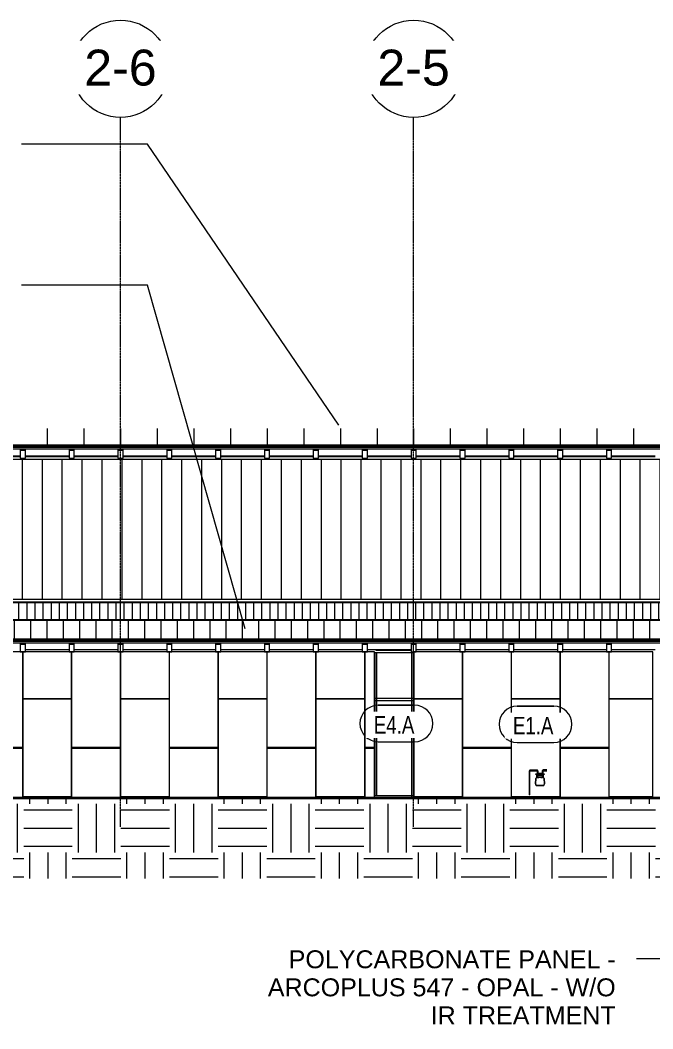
# Model space of a CAD drawing. Header units: inches. Extents: x 20207 to 40520, y -355 to 835.
# Drawn here: x 27786 to 28411, y -228 to 768 of the extents above; entities that cross this region are included whole.
import ezdxf

# ---------------------------------------------------------------- set-up
doc = ezdxf.new("R2010")
doc.units = ezdxf.units.IN
doc.header["$MEASUREMENT"] = 0
doc.linetypes.add('Grid Line 1_2_', pattern=[0.875, 0.5, -0.125, 0.125, -0.125])
for name, color, linetype, lineweight in [('A-ANNO-KEYN', 231, 'Continuous', 9), ('A-FLOR-LEVL', 51, 'Continuous', 9), ('A-GLAZ-CWMG', 51, 'Continuous', 13), ('A-ROOF', 132, 'Continuous', 13), ('A-ROOF-PATT', 132, 'Continuous', 13), ('A-WALL', 113, 'Continuous', 13), ('A-WALL-IDEN', 211, 'Continuous', 9), ('A-WALL-PATT', 111, 'Continuous', 13), ('C-TOPO', 7, 'Continuous', 13), ('I-WALL', 2, 'Continuous', 13), ('P-SANR-FIXT', 6, 'Continuous', 13), ('S-BEAM', 12, 'Continuous', 13), ('S-GRID', 1, 'Continuous', 9), ('S-GRID-IDEN', 1, 'Continuous', 9)]:
    doc.layers.add(name, color=color, linetype=linetype, lineweight=lineweight)
doc.styles.add('Arial_1', font='arial.ttf', dxfattribs={"height": 35.407186})
doc.styles.add('Arial_2', font='arial.ttf', dxfattribs={"height": 17.703593})
doc.styles.add('Century Gothic', font='GOTHIC.TTF', dxfattribs={"width": 0.8, "height": 17.245342})

# ---------------------------------------------------------------- blocks, each defined once
blk = doc.blocks.new('Rectangular Mullion - Profile_Polycarbonate_Upper and left-1767982-Elevation - South')
at = {"layer": 'A-GLAZ-CWMG'}
for p, q in [((26278.39, 334.09), (22784.14, 334.09)), ((24723.83, 336.84), (24680.7, 336.84)), ((24772.08, 336.84), (24728.95, 336.84)), ((24820.33, 336.84), (24777.2, 336.84)), ((24868.58, 336.84), (24825.45, 336.84)), ((24916.83, 336.84), (24873.7, 336.84)), ((24965.08, 336.84), (24921.95, 336.84)), ((25013.33, 336.84), (24970.2, 336.84)), ((25061.58, 336.84), (25018.45, 336.84)), ((25109.83, 336.84), (25066.7, 336.84)), ((25158.08, 336.84), (25114.95, 336.84)), ((25206.33, 336.84), (25163.2, 336.84)), ((25254.58, 336.84), (25211.45, 336.84)), ((25302.83, 336.84), (25259.7, 336.84)), ((25351.08, 336.84), (25307.95, 336.84))]:
    blk.add_line(p, q, dxfattribs=at)
blk = doc.blocks.new('Rectangular Mullion - Profile_Polycarbonate_Lower-1767983-Elevation - South')
at = {"layer": 'A-GLAZ-CWMG'}
for p, q in [((22810.7, 196.09), (25684.08, 196.09)), ((22810.7, 193.34), (25684.08, 193.34))]:
    blk.add_line(p, q, dxfattribs=at)
blk = doc.blocks.new('Rectangular Mullion - Exterior 2_ x 4_5_-1142359-Elevation - South')
at = {"layer": 'A-GLAZ-CWMG'}
for p, q in [((25110.27, 97), (25110.27, 0)), ((25112.27, 0), (25112.27, 97))]:
    blk.add_line(p, q, dxfattribs=at)
blk = doc.blocks.new('Rectangular Mullion - Exterior 2_ x 4_5_-1142360-Elevation - South')
at = {"layer": 'A-GLAZ-CWMG'}
for p, q in [((25110.27, 144.01), (25110.27, 97)), ((25112.27, 97), (25112.27, 144.01))]:
    blk.add_line(p, q, dxfattribs=at)
blk = doc.blocks.new('Rectangular Mullion - Exterior 2_ x 4_5_-V18-Elevation - South')
at = {"layer": 'A-GLAZ-CWMG'}
for p, q in [((25074.08, 143.5), (25076.08, 143.5)), ((25074.08, 143.5), (25074.08, 97)), ((25076.08, 97), (25076.08, 143.5))]:
    blk.add_line(p, q, dxfattribs=at)
blk = doc.blocks.new('Rectangular Mullion - Exterior 2_ x 4_5_-1142353-Elevation - South')
at = {"layer": 'A-GLAZ-CWMG'}
for p, q in [((25981.02, 97), (25981.02, 2)), ((25983.02, 2), (25983.02, 97)), ((25983.02, 2), (25981.02, 2))]:
    blk.add_line(p, q, dxfattribs=at)
blk = doc.blocks.new('columns and girder2 - one-V25-Elevation - South')
at = {"layer": 'S-BEAM'}
for p, q in [((25395.89, 336.84), (25395.89, 337.62)), ((25396.89, 336.84), (25396.89, 337.62)), ((25406.89, 337.62), (25406.89, 336.84)), ((25407.89, 337.62), (25407.89, 336.84)), ((25396.89, 192.49), (25396.89, 193.34)), ((25406.89, 192.49), (25406.89, 193.34)), ((25396.89, 175.22), (25396.89, 176)), ((25406.89, 175.22), (25406.89, 176))]:
    blk.add_line(p, q, dxfattribs=at)
blk = doc.blocks.new('Rectangular Mullion - Exterior 2_ x 4_5_-1060761-Elevation - South')
at = {"layer": 'A-GLAZ-CWMG'}
for p, q in [((25833.58, 145.5), (25798.83, 145.5)), ((25798.83, 143.5), (25836.02, 143.5)), ((25836.02, 144.01), (25836.02, 143.5))]:
    blk.add_line(p, q, dxfattribs=at)
blk = doc.blocks.new('Rectangular Mullion - Exterior 2_ x 4_5_-1060760-Elevation - South')
at = {"layer": 'A-GLAZ-CWMG'}
for q in [(25798.83, 2), (25836.02, 0)]:
    blk.add_line((25836.02, 2), q, dxfattribs=at)
blk = doc.blocks.new('Rectangular Mullion - Exterior 2_ x 4_5_-1140453-Elevation - South')
at = {"layer": 'A-GLAZ-CWMG'}
for p, q in [((25836.02, 98), (25798.83, 98)), ((25798.83, 96), (25836.02, 96)), ((25836.02, 98), (25836.02, 96))]:
    blk.add_line(p, q, dxfattribs=at)
blk = doc.blocks.new('Dimension Lumber - 5_5 x 7_5 Glulam-1730132-Elevation - South')
at = {"layer": 'S-BEAM'}
for p, q in [((22842.08, 152.74), (22842.08, 151.51)), ((22842.08, 151.51), (22842.08, 144.01)), ((22847.2, 151.51), (22842.08, 151.51)), ((22847.2, 151.51), (22847.2, 152.74)), ((22847.2, 144.01), (22847.2, 151.51)), ((22842.08, 144.01), (22847.2, 144.01))]:
    blk.add_line(p, q, dxfattribs=at)
blk = doc.blocks.new('Dimension Lumber - 5_5 x 7_5 Glulam-1730092-Elevation - South')
at = {"layer": 'S-BEAM'}
for p, q in [((26267.83, 344.34), (26267.83, 342.98)), ((26272.95, 342.98), (26267.83, 342.98)), ((26267.83, 342.98), (26267.83, 335.49)), ((26272.95, 342.98), (26272.95, 344.34)), ((26272.95, 335.49), (26272.95, 342.98)), ((26267.83, 335.49), (26272.95, 335.49))]:
    blk.add_line(p, q, dxfattribs=at)
blk = doc.blocks.new('Girt_C - 8_D-1732029-Elevation - South')
at = {"layer": 'S-BEAM'}
for p, q in [((24728.95, 146.42), (24772.08, 146.42)), ((24772.08, 145.94), (24728.95, 145.94)), ((24777.2, 146.42), (24820.33, 146.42)), ((24820.33, 145.94), (24777.2, 145.94)), ((24825.45, 146.42), (24868.58, 146.42)), ((24868.58, 145.94), (24825.45, 145.94)), ((24873.7, 146.42), (24916.83, 146.42)), ((24916.83, 145.94), (24873.7, 145.94)), ((24921.95, 146.42), (24965.08, 146.42)), ((24965.08, 145.94), (24921.95, 145.94)), ((24970.2, 146.42), (25013.33, 146.42)), ((25013.33, 145.94), (24970.2, 145.94)), ((25018.45, 146.42), (25061.58, 146.42)), ((25061.58, 145.94), (25018.45, 145.94)), ((25066.7, 146.42), (25109.83, 146.42)), ((25109.83, 145.94), (25066.7, 145.94)), ((25073.83, 142.44), (25074.08, 142.44)), ((25112.27, 142.44), (25112.52, 142.44)), ((25114.95, 146.42), (25158.08, 146.42)), ((25158.08, 145.94), (25114.95, 145.94)), ((25163.2, 146.42), (25206.33, 146.42)), ((25206.33, 145.94), (25163.2, 145.94)), ((25211.45, 146.42), (25254.58, 146.42)), ((25254.58, 145.94), (25211.45, 145.94)), ((25259.7, 146.42), (25302.83, 146.42)), ((25302.83, 145.94), (25259.7, 145.94)), ((25307.95, 146.42), (25351.08, 146.42)), ((25351.08, 145.94), (25307.95, 145.94)), ((25348.52, 142.44), (25348.77, 142.44))]:
    blk.add_line(p, q, dxfattribs=at)
blk = doc.blocks.new('gas_meter-250_cfh_2214 - gas_meter-250_cfh_2214-V32-Elevation - South')
at = {"layer": 'P-SANR-FIXT'}
for p, q in [((25226.53, 25.86), (25226.53, 2.86)), ((25227.28, 2.86), (25227.28, 25.86)), ((25234.15, 27.23), (25227.9, 27.23)), ((25227.9, 26.48), (25234.15, 26.48)), ((25233.18, 23.6), (25233.18, 23.18)), ((25233.25, 23.18), (25233.18, 23.18)), ((25233.18, 23.18), (25235.18, 23.18)), ((25233.34, 23), (25233.59, 23)), ((25235.18, 23), (25233.34, 23)), ((25233.64, 23), (25233.64, 19.63)), ((25233.64, 23), (25235.17, 23)), ((25234.42, 20.97), (25234.42, 21.72)), ((25234.53, 26.11), (25234.53, 23.86)), ((25235.28, 23.86), (25234.53, 23.86)), ((25234.53, 23.86), (25234.54, 23.86)), ((25234.65, 21.72), (25234.65, 20.97)), ((25235.17, 22.47), (25239.17, 22.47)), ((25239.17, 22.24), (25235.17, 22.24)), ((25235.17, 20.45), (25239.17, 20.45)), ((25239.17, 20.22), (25235.17, 20.22)), ((25239.18, 23.83), (25235.18, 23.83)), ((25235.18, 23.18), (25239.18, 23.18)), ((25239.18, 23), (25235.18, 23)), ((25235.27, 23.86), (25235.28, 23.86)), ((25235.28, 23.86), (25235.28, 26.11)), ((25239.18, 23.18), (25241.18, 23.18)), ((25241.03, 23), (25239.18, 23)), ((25239.2, 23), (25240.64, 23)), ((25239.4, 26.25), (25239.4, 23.86)), ((25240.4, 23.86), (25239.4, 23.86)), ((25239.69, 20.97), (25239.69, 21.72)), ((25239.92, 21.72), (25239.92, 20.97)), ((25240.4, 23.86), (25240.4, 26.25)), ((25240.64, 19.61), (25240.64, 23)), ((25243.29, 27.5), (25240.65, 27.5)), ((25240.65, 26.5), (25243.29, 26.5)), ((25240.65, 23), (25241.03, 23)), ((25241.18, 23.18), (25241.12, 23.18)), ((25241.18, 23.18), (25241.18, 23.6)), ((25232.74, 13.6), (25233.08, 18.94)), ((25233.08, 18.94), (25232.74, 13.6)), ((25233.08, 18.94), (25232.74, 13.6)), ((25233.64, 12.3), (25233.64, 12)), ((25234.47, 12), (25233.64, 12)), ((25240.2, 19.88), (25234.08, 19.88)), ((25236.09, 19.88), (25234.08, 19.88)), ((25234.24, 12), (25240.04, 12)), ((25234.24, 12), (25236.09, 12)), ((25234.47, 19.88), (25236.09, 19.88)), ((25236.09, 12), (25234.47, 12)), ((25238.19, 12), (25236.09, 12)), ((25240.2, 19.88), (25238.19, 19.88)), ((25238.19, 19.88), (25239.81, 19.88)), ((25238.19, 12), (25240.04, 12)), ((25239.81, 12), (25238.19, 12)), ((25240.64, 12), (25239.81, 12)), ((25240.64, 12), (25240.64, 12.3)), ((25241.2, 18.94), (25241.54, 13.6)), ((25241.54, 13.6), (25241.2, 18.94)), ((25241.54, 13.6), (25241.2, 18.94)), ((25227.28, 2.86), (25226.53, 2.86))]:
    blk.add_line(p, q, dxfattribs=at)
at = {"layer": 'P-SANR-FIXT', "flags": 128}
for points in [[(25227.9, 27.23), (25227.85, 27.23), (25227.79, 27.23), (25227.74, 27.22), (25227.69, 27.21), (25227.63, 27.2), (25227.58, 27.19), (25227.52, 27.18), (25227.47, 27.16), (25227.42, 27.14), (25227.37, 27.12), (25227.32, 27.1), (25227.27, 27.07), (25227.22, 27.05), (25227.17, 27.02), (25227.13, 26.99), (25227.08, 26.96), (25227.04, 26.92), (25227, 26.89), (25226.96, 26.85), (25226.92, 26.81), (25226.88, 26.77), (25226.84, 26.73), (25226.81, 26.69), (25226.78, 26.64), (25226.75, 26.6), (25226.72, 26.55), (25226.69, 26.5), (25226.67, 26.45), (25226.64, 26.4), (25226.62, 26.35), (25226.6, 26.3), (25226.59, 26.25), (25226.57, 26.2), (25226.56, 26.14), (25226.55, 26.09), (25226.54, 26.03), (25226.53, 25.98), (25226.53, 25.93), (25226.53, 25.87), (25226.53, 25.86)], [(25227.28, 25.86), (25227.28, 25.88), (25227.28, 25.91), (25227.28, 25.93), (25227.29, 25.95), (25227.29, 25.98), (25227.3, 26), (25227.3, 26.03), (25227.31, 26.05), (25227.32, 26.08), (25227.33, 26.1), (25227.34, 26.12), (25227.35, 26.14), (25227.36, 26.17), (25227.37, 26.19), (25227.39, 26.21), (25227.4, 26.23), (25227.42, 26.25), (25227.43, 26.27), (25227.45, 26.29), (25227.47, 26.3), (25227.49, 26.32), (25227.51, 26.34), (25227.53, 26.35), (25227.55, 26.37), (25227.57, 26.38), (25227.59, 26.39), (25227.61, 26.41), (25227.63, 26.42), (25227.65, 26.43), (25227.68, 26.44), (25227.7, 26.45), (25227.73, 26.45), (25227.75, 26.46), (25227.77, 26.47), (25227.8, 26.47), (25227.82, 26.47), (25227.85, 26.48), (25227.87, 26.48), (25227.9, 26.48), (25227.9, 26.48)], [(25233.18, 23.6), (25233.19, 23.61), (25233.19, 23.62), (25233.19, 23.63), (25233.19, 23.64), (25233.19, 23.64), (25233.19, 23.65), (25233.19, 23.66), (25233.2, 23.67), (25233.2, 23.68), (25233.2, 23.69), (25233.21, 23.7), (25233.21, 23.71), (25233.22, 23.71), (25233.22, 23.72), (25233.23, 23.73), (25233.23, 23.74), (25233.24, 23.74), (25233.24, 23.75), (25233.25, 23.76), (25233.26, 23.77), (25233.26, 23.77), (25233.27, 23.78), (25233.28, 23.78), (25233.28, 23.79), (25233.29, 23.79), (25233.3, 23.8), (25233.31, 23.8), (25233.32, 23.81), (25233.32, 23.81), (25233.33, 23.82), (25233.34, 23.82), (25233.35, 23.82), (25233.36, 23.82), (25233.37, 23.83), (25233.38, 23.83), (25233.39, 23.83), (25233.4, 23.83), (25233.41, 23.83), (25233.42, 23.83), (25233.42, 23.83)], [(25233.34, 23), (25233.34, 23), (25233.33, 23.01), (25233.32, 23.01), (25233.31, 23.02), (25233.3, 23.02), (25233.29, 23.02), (25233.28, 23.03), (25233.28, 23.04), (25233.27, 23.04), (25233.26, 23.05), (25233.25, 23.05), (25233.25, 23.06), (25233.24, 23.07), (25233.24, 23.08), (25233.23, 23.08), (25233.22, 23.09), (25233.22, 23.1), (25233.21, 23.11), (25233.21, 23.12), (25233.2, 23.12), (25233.2, 23.13), (25233.2, 23.14), (25233.19, 23.15), (25233.19, 23.16), (25233.19, 23.17), (25233.19, 23.18), (25233.18, 23.18)], [(25235.28, 26.11), (25235.28, 26.15), (25235.28, 26.2), (25235.27, 26.24), (25235.26, 26.28), (25235.26, 26.33), (25235.25, 26.37), (25235.24, 26.42), (25235.22, 26.46), (25235.21, 26.5), (25235.19, 26.54), (25235.17, 26.58), (25235.15, 26.62), (25235.13, 26.66), (25235.11, 26.7), (25235.08, 26.74), (25235.06, 26.78), (25235.03, 26.81), (25235, 26.85), (25234.97, 26.88), (25234.94, 26.91), (25234.91, 26.94), (25234.87, 26.97), (25234.84, 27), (25234.8, 27.03), (25234.76, 27.05), (25234.72, 27.08), (25234.68, 27.1), (25234.64, 27.12), (25234.6, 27.14), (25234.56, 27.15), (25234.52, 27.17), (25234.48, 27.18), (25234.43, 27.2), (25234.39, 27.21), (25234.35, 27.21), (25234.3, 27.22), (25234.26, 27.23), (25234.21, 27.23), (25234.17, 27.23), (25234.15, 27.23)], [(25234.15, 26.48), (25234.17, 26.48), (25234.18, 26.48), (25234.2, 26.48), (25234.21, 26.48), (25234.23, 26.47), (25234.24, 26.47), (25234.26, 26.47), (25234.27, 26.46), (25234.29, 26.46), (25234.3, 26.45), (25234.31, 26.44), (25234.33, 26.44), (25234.34, 26.43), (25234.35, 26.42), (25234.37, 26.41), (25234.38, 26.41), (25234.39, 26.4), (25234.4, 26.39), (25234.41, 26.38), (25234.42, 26.37), (25234.43, 26.36), (25234.44, 26.34), (25234.45, 26.33), (25234.46, 26.32), (25234.47, 26.31), (25234.48, 26.3), (25234.49, 26.28), (25234.49, 26.27), (25234.5, 26.26), (25234.5, 26.24), (25234.51, 26.23), (25234.51, 26.21), (25234.52, 26.2), (25234.52, 26.18), (25234.52, 26.17), (25234.53, 26.15), (25234.53, 26.14), (25234.53, 26.12), (25234.53, 26.11), (25234.53, 26.11)], [(25240.65, 27.5), (25240.6, 27.5), (25240.55, 27.5), (25240.5, 27.49), (25240.46, 27.48), (25240.41, 27.48), (25240.36, 27.46), (25240.31, 27.45), (25240.26, 27.44), (25240.21, 27.42), (25240.17, 27.4), (25240.12, 27.38), (25240.08, 27.36), (25240.03, 27.33), (25239.99, 27.31), (25239.95, 27.28), (25239.91, 27.25), (25239.87, 27.22), (25239.83, 27.19), (25239.79, 27.16), (25239.76, 27.12), (25239.72, 27.08), (25239.69, 27.05), (25239.66, 27.01), (25239.63, 26.97), (25239.6, 26.93), (25239.58, 26.88), (25239.55, 26.84), (25239.53, 26.79), (25239.51, 26.75), (25239.49, 26.7), (25239.47, 26.66), (25239.46, 26.61), (25239.44, 26.56), (25239.43, 26.51), (25239.42, 26.46), (25239.41, 26.41), (25239.41, 26.36), (25239.41, 26.31), (25239.4, 26.26), (25239.4, 26.25)], [(25240.4, 26.25), (25240.4, 26.26), (25240.41, 26.27), (25240.41, 26.28), (25240.41, 26.29), (25240.41, 26.3), (25240.41, 26.31), (25240.41, 26.32), (25240.42, 26.33), (25240.42, 26.34), (25240.42, 26.35), (25240.43, 26.36), (25240.43, 26.37), (25240.44, 26.37), (25240.44, 26.38), (25240.45, 26.39), (25240.45, 26.4), (25240.46, 26.41), (25240.47, 26.41), (25240.47, 26.42), (25240.48, 26.43), (25240.49, 26.44), (25240.49, 26.44), (25240.5, 26.45), (25240.51, 26.45), (25240.52, 26.46), (25240.53, 26.47), (25240.54, 26.47), (25240.55, 26.48), (25240.55, 26.48), (25240.56, 26.48), (25240.57, 26.49), (25240.58, 26.49), (25240.59, 26.49), (25240.6, 26.49), (25240.61, 26.5), (25240.62, 26.5), (25240.63, 26.5), (25240.64, 26.5), (25240.65, 26.5), (25240.65, 26.5)], [(25240.95, 23.83), (25240.96, 23.83), (25240.97, 23.83), (25240.98, 23.83), (25240.99, 23.83), (25241, 23.83), (25241.01, 23.82), (25241.02, 23.82), (25241.03, 23.82), (25241.03, 23.82), (25241.04, 23.81), (25241.05, 23.81), (25241.06, 23.81), (25241.07, 23.8), (25241.08, 23.8), (25241.08, 23.79), (25241.09, 23.79), (25241.1, 23.78), (25241.11, 23.77), (25241.11, 23.77), (25241.12, 23.76), (25241.13, 23.75), (25241.13, 23.75), (25241.14, 23.74), (25241.14, 23.73), (25241.15, 23.72), (25241.15, 23.72), (25241.16, 23.71), (25241.16, 23.7), (25241.17, 23.69), (25241.17, 23.68), (25241.17, 23.67), (25241.18, 23.67), (25241.18, 23.66), (25241.18, 23.65), (25241.18, 23.64), (25241.18, 23.63), (25241.18, 23.62), (25241.18, 23.61), (25241.18, 23.6), (25241.18, 23.6)], [(25241.18, 23.18), (25241.18, 23.17), (25241.18, 23.16), (25241.18, 23.15), (25241.17, 23.14), (25241.17, 23.13), (25241.17, 23.13), (25241.16, 23.12), (25241.16, 23.11), (25241.15, 23.1), (25241.15, 23.09), (25241.14, 23.08), (25241.14, 23.08), (25241.13, 23.07), (25241.12, 23.06), (25241.12, 23.06), (25241.11, 23.05), (25241.1, 23.04), (25241.09, 23.04), (25241.09, 23.03), (25241.08, 23.03), (25241.07, 23.02), (25241.06, 23.02), (25241.05, 23.01), (25241.04, 23.01), (25241.04, 23), (25241.03, 23), (25241.03, 23)], [(25243.9, 27.5), (25243.9, 27.5), (25243.9, 27.5), (25243.9, 27.5), (25243.9, 27.5), (25243.89, 27.5), (25243.89, 27.5), (25243.88, 27.5), (25243.87, 27.5), (25243.87, 27.5), (25243.86, 27.5), (25243.85, 27.5), (25243.84, 27.5), (25243.82, 27.5), (25243.81, 27.5), (25243.8, 27.5), (25243.78, 27.5), (25243.77, 27.5), (25243.75, 27.5), (25243.74, 27.5), (25243.72, 27.5), (25243.7, 27.5), (25243.68, 27.5), (25243.66, 27.5), (25243.64, 27.5), (25243.62, 27.5), (25243.6, 27.5), (25243.58, 27.5), (25243.56, 27.5), (25243.54, 27.5), (25243.51, 27.5), (25243.49, 27.5), (25243.47, 27.5), (25243.44, 27.5), (25243.42, 27.5), (25243.4, 27.5), (25243.37, 27.5), (25243.35, 27.5), (25243.32, 27.5), (25243.3, 27.5), (25243.29, 27.5)], [(25243.29, 26.5), (25243.32, 26.5), (25243.34, 26.5), (25243.37, 26.5), (25243.39, 26.5), (25243.41, 26.5), (25243.44, 26.5), (25243.46, 26.5), (25243.49, 26.5), (25243.51, 26.5), (25243.53, 26.5), (25243.55, 26.5), (25243.58, 26.5), (25243.6, 26.5), (25243.62, 26.5), (25243.64, 26.5), (25243.66, 26.5), (25243.68, 26.5), (25243.7, 26.5), (25243.71, 26.5), (25243.73, 26.5), (25243.75, 26.5), (25243.76, 26.5), (25243.78, 26.5), (25243.79, 26.5), (25243.81, 26.5), (25243.82, 26.5), (25243.83, 26.5), (25243.84, 26.5), (25243.85, 26.5), (25243.86, 26.5), (25243.87, 26.5), (25243.88, 26.5), (25243.89, 26.5), (25243.89, 26.5), (25243.9, 26.5), (25243.9, 26.5), (25243.9, 26.5), (25243.9, 26.5), (25243.9, 26.5)], [(25232.74, 13.6), (25232.74, 13.54), (25232.74, 13.48), (25232.74, 13.42), (25232.75, 13.36), (25232.75, 13.3), (25232.76, 13.24), (25232.77, 13.18), (25232.79, 13.12), (25232.8, 13.06), (25232.82, 13), (25232.84, 12.95), (25232.87, 12.89), (25232.89, 12.84), (25232.92, 12.79), (25232.95, 12.73), (25232.98, 12.68), (25233.01, 12.63), (25233.05, 12.58), (25233.09, 12.54), (25233.13, 12.49), (25233.17, 12.45), (25233.21, 12.41), (25233.26, 12.37), (25233.3, 12.33), (25233.35, 12.29), (25233.4, 12.26), (25233.45, 12.22), (25233.5, 12.19), (25233.55, 12.17), (25233.61, 12.14), (25233.66, 12.12), (25233.72, 12.09), (25233.77, 12.07), (25233.83, 12.06), (25233.89, 12.04), (25233.95, 12.03), (25234.01, 12.02), (25234.07, 12.01), (25234.13, 12), (25234.19, 12), (25234.24, 12)], [(25234.08, 19.88), (25234.04, 19.88), (25234, 19.88), (25233.96, 19.87), (25233.92, 19.87), (25233.88, 19.86), (25233.84, 19.85), (25233.8, 19.84), (25233.76, 19.83), (25233.73, 19.81), (25233.69, 19.8), (25233.65, 19.78), (25233.62, 19.77), (25233.58, 19.75), (25233.55, 19.73), (25233.51, 19.7), (25233.48, 19.68), (25233.45, 19.66), (25233.42, 19.63), (25233.39, 19.6), (25233.36, 19.58), (25233.33, 19.55), (25233.31, 19.52), (25233.28, 19.48), (25233.26, 19.45), (25233.24, 19.42), (25233.22, 19.38), (25233.2, 19.35), (25233.18, 19.31), (25233.16, 19.28), (25233.15, 19.24), (25233.13, 19.2), (25233.12, 19.17), (25233.11, 19.13), (25233.1, 19.09), (25233.09, 19.05), (25233.09, 19.01), (25233.08, 18.97), (25233.08, 18.94)], [(25240.04, 12), (25240.1, 12), (25240.16, 12), (25240.22, 12.01), (25240.28, 12.02), (25240.34, 12.03), (25240.4, 12.04), (25240.46, 12.06), (25240.51, 12.08), (25240.57, 12.1), (25240.63, 12.12), (25240.68, 12.14), (25240.73, 12.17), (25240.79, 12.2), (25240.84, 12.23), (25240.89, 12.26), (25240.94, 12.3), (25240.99, 12.33), (25241.03, 12.37), (25241.08, 12.41), (25241.12, 12.45), (25241.16, 12.5), (25241.2, 12.54), (25241.24, 12.59), (25241.27, 12.64), (25241.3, 12.69), (25241.34, 12.74), (25241.36, 12.79), (25241.39, 12.85), (25241.42, 12.9), (25241.44, 12.96), (25241.46, 13.01), (25241.48, 13.07), (25241.5, 13.13), (25241.51, 13.19), (25241.52, 13.25), (25241.53, 13.3), (25241.54, 13.36), (25241.54, 13.42), (25241.54, 13.48), (25241.54, 13.54), (25241.54, 13.6)], [(25241.2, 18.94), (25241.2, 18.98), (25241.19, 19.02), (25241.18, 19.06), (25241.18, 19.1), (25241.17, 19.14), (25241.16, 19.18), (25241.14, 19.22), (25241.13, 19.25), (25241.11, 19.29), (25241.1, 19.33), (25241.08, 19.36), (25241.06, 19.4), (25241.04, 19.43), (25241.01, 19.46), (25240.99, 19.49), (25240.96, 19.53), (25240.94, 19.56), (25240.91, 19.58), (25240.88, 19.61), (25240.85, 19.64), (25240.82, 19.66), (25240.79, 19.69), (25240.76, 19.71), (25240.72, 19.73), (25240.69, 19.75), (25240.65, 19.77), (25240.62, 19.79), (25240.58, 19.8), (25240.54, 19.82), (25240.5, 19.83), (25240.47, 19.84), (25240.43, 19.85), (25240.39, 19.86), (25240.35, 19.87), (25240.31, 19.87), (25240.27, 19.88), (25240.23, 19.88), (25240.2, 19.88)]]:
    blk.add_lwpolyline(points, dxfattribs=at)
at = {"layer": 'P-SANR-FIXT'}
for centre, radius, start, end in [((25234.15, 26.11), 0.75, 75.11912, 90), ((25235.17, 21.72), 0.75, 90, 180), ((25235.17, 20.97), 0.75, 180, 270), ((25235.17, 21.72), 0.52, 90, 180), ((25235.17, 20.97), 0.52, 180, 270), ((25234.15, 26.11), 0.75, 0, 14.88088), ((25239.17, 21.72), 0.75, 0, 90), ((25239.17, 21.72), 0.52, 0, 90), ((25239.17, 20.97), 0.52, 270, 360), ((25239.17, 20.97), 0.75, 270, 360), ((25240.65, 26.25), 0.75, 165.79429, 180), ((25234.24, 13.5), 1.5, 176.36864, 243.24818), ((25234.24, 13.5), 1.5, 176.36864, 270), ((25234.08, 18.88), 1, 90, 176.36864), ((25234.08, 18.88), 1, 118.78955, 176.36864), ((25240.04, 13.5), 1.5, 270, 3.63136), ((25240.2, 18.88), 1, 3.63136, 90), ((25240.2, 18.88), 1, 3.63136, 61.21045), ((25240.04, 13.5), 1.5, 296.75182, 308.6759), ((25240.04, 13.5), 1.5, 310.12773, 3.63136)]:
    blk.add_arc(centre, radius, start, end, dxfattribs=at)
for points in [[(25236.09, 19.88), (25236.03, 19.88), (25235.96, 19.88), (25235.9, 19.88)], [(25235.93, 12), (25235.98, 12), (25236.04, 12), (25236.09, 12)], [(25238.38, 19.88), (25238.32, 19.88), (25238.26, 19.88), (25238.19, 19.88)], [(25238.19, 12), (25238.24, 12), (25238.3, 12), (25238.35, 12)]]:
    blk.add_open_spline(points, degree=3, dxfattribs=at)
blk = doc.blocks.new('Roofs 3 - Roofs 1-1983438-Elevation - South')
at = {"layer": 'A-ROOF'}
for p, q in [((24268.14, 157.08), (25956.64, 157.08)), ((25956.64, 156.37), (24268.14, 156.37)), ((25956.64, 155.66), (24268.14, 155.66))]:
    blk.add_line(p, q, dxfattribs=at)
blk = doc.blocks.new('Roofs 7 - Roofs 1-1987978-Elevation - South')
at = {"layer": 'A-ROOF'}
for p, q in [((22778.14, 348.67), (26284.7, 348.67)), ((26284.7, 347.96), (22778.14, 347.96)), ((26284.7, 347.26), (22778.14, 347.26))]:
    blk.add_line(p, q, dxfattribs=at)
blk = doc.blocks.new('Grid - Grid Head - Circle-14747-Elevation - South')
at = {"layer": 'S-GRID-IDEN'}
blk.add_circle((23085.89, 719.89), 48, dxfattribs=at)
blk = doc.blocks.new('Wall Tag - 1_4_-1369832-Elevation - South')
at = {"layer": 'A-WALL-IDEN', "color": 153}
for p, q in [((24643.13, 90.59), (24679.13, 90.59)), ((24679.13, 90.59), (24643.13, 90.59)), ((24643.13, 54.59), (24679.13, 54.59)), ((24643.13, 54.59), (24679.13, 54.59))]:
    blk.add_line(p, q, dxfattribs=at)
for centre, start, end in [((24643.13, 72.59), 90, 270), ((24643.13, 72.59), 90, 270), ((24679.13, 72.59), 270, 90), ((24679.13, 72.59), 270, 90)]:
    blk.add_arc(centre, 18, start, end, dxfattribs=at)

msp = doc.modelspace()

# ---------------------------------------------------------------- hatches: boundary and pattern name
at = {"layer": 'A-ROOF-PATT', "lineweight": 9}
h = msp.add_hatch(dxfattribs=at)
h.set_pattern_fill('FP_15', color=8, style=0, pattern_type=2)
h.set_pattern_definition([(90, (3060.47, 1279.445), (-36.188, 2e-15), [])])
h.paths.add_polyline_path([(25839.84, 346.34), (29346.6, 346.34), (29346.6, 347.26), (25840.35, 347.26), (25840.35, 348.67), (29346.6, 348.67), (29346.6, 364.69), (25839.84, 364.69), (25839.84, 347.96)], flags=0)
h = msp.add_hatch(dxfattribs=at)
h.set_pattern_fill('FP_14', color=8, style=0, pattern_type=2)
h.set_pattern_definition([(90, (3062.504, 1105.644), (-16.082, 1e-15), [])])
h.paths.add_polyline_path([(27171.44, 154.27), (27330.1, 154.27), (27330.1, 154.75), (29019.1, 154.75), (29019.1, 154.27), (29356.6, 154.27), (29356.6, 154.88), (29019.22, 154.88), (29019.22, 156.3), (29356.6, 156.3), (29356.6, 157.35), (29334.85, 157.35), (29334.85, 158.5), (28746.28, 158.5), (28746.28, 175.22), (25873.35, 175.22), (25873.35, 157.37), (25840.35, 157.37), (25840.35, 157.08), (26992.6, 157.08), (26992.6, 156.3), (27330.1, 156.3), (27330.1, 154.88), (26992.6, 154.88), (26992.6, 155.66), (25840.35, 155.66), (25840.35, 154.75), (26992.6, 154.75), (26992.6, 154.27), (27162.67, 154.27)], flags=0)
h.paths.add_polyline_path([(29018.85, 155.66), (27330.35, 155.66), (27330.35, 157.08), (29018.85, 157.08), (29018.85, 156.3)], flags=0)
h.paths.add_polyline_path([(27199.91, 157.5), (27195.16, 157.5), (27195.16, 161), (27199.91, 161)], flags=0)
at = {"layer": 'A-WALL-PATT', "lineweight": 9}
h = msp.add_hatch(dxfattribs=at)
h.set_pattern_fill('FP_19', color=8, style=0, pattern_type=2)
h.set_pattern_definition([(90, (29343.345, 0), (-19.685, 1e-15), [])])
h.paths.add_polyline_path([(25872.91, 196.09), (28746.28, 196.09), (28746.28, 239.46), (28744.78, 239.5), (28745.28, 240), (28745.35, 243.5), (29332.1, 243.5), (29332.16, 248.36), (29340.6, 248.36), (29340.6, 334.09), (25846.35, 334.09), (25846.35, 243.5), (25873.91, 243.5), (25873.91, 240), (25874.36, 239.46), (25872.91, 239.46), (25872.91, 232.77)], flags=0)
h = msp.add_hatch(dxfattribs=at)
h.set_pattern_fill('FP_25', color=8, style=0, pattern_type=2)
h.set_pattern_definition([(90, (29336.836, 0), (-8, 5e-16), [])])
h.paths.add_polyline_path([(28746.28, 176), (28746.28, 192.49), (25872.91, 192.49), (25872.91, 176), (28724.3, 176)], flags=0)
h = msp.add_hatch(dxfattribs=at)
h.set_pattern_fill('FP_18', color=8, style=0, pattern_type=2)
h.set_pattern_definition([(0, (27306.22, 1.12), (-193, 193), [48, -145]), (90, (27306.22, 1.12), (-193, 1e-14), [96, -97]), (180, (27354.22, 97.12), (-193, 193), [48, -145]), (90, (27354.22, 1.12), (-193, 1e-14), [96, -97]), (180, (27354.22, 97.62), (-193, 193), [48, -145]), (90, (27354.22, 97.62), (-193, 1e-14), [96, -97]), (0, (27306.22, 193.62), (-193, 193), [48, -145]), (90, (27306.22, 97.62), (-193, 1e-14), [96, -97]), (0, (27354.47, 48.88), (-193, 193), [48, -145]), (90, (27354.47, 0.75), (-193, 1e-14), [48.125, -144.875]), (90, (27402.47, 0.75), (-193, 1e-14), [48.125, -144.875]), (0, (27354.47, 145.38), (-193, 193), [48, -145]), (90, (27354.47, 49.38), (-193, 1e-14), [96, -97]), (180, (27402.47, 49.38), (-193, 193), [48, -145]), (90, (27402.47, 49.38), (-193, 1e-14), [96, -97]), (90, (27354.47, 145.88), (-193, 1e-14), [48, -145]), (180, (27402.47, 145.88), (-193, 193), [48, -145]), (90, (27402.47, 145.88), (-193, 1e-14), [48, -145]), (0, (27402.72, 1.12), (-193, 193), [48, -145]), (90, (27402.72, 1.12), (-193, 1e-14), [96, -97]), (180, (27450.72, 97.12), (-193, 193), [48, -145]), (90, (27450.72, 1.12), (-193, 1e-14), [96, -97]), (180, (27450.72, 97.62), (-193, 193), [48, -145]), (90, (27450.72, 97.62), (-193, 1e-14), [96, -97]), (0, (27402.72, 193.62), (-193, 193), [48, -145]), (90, (27402.72, 97.62), (-193, 1e-14), [96, -97]), (0, (27450.97, 48.88), (-193, 193), [48, -145]), (90, (27450.97, 0.75), (-193, 1e-14), [48.125, -144.875]), (90, (27498.97, 0.75), (-193, 1e-14), [48.125, -144.875]), (0, (27450.97, 145.38), (-193, 193), [48, -145]), (90, (27450.97, 49.38), (-193, 1e-14), [96, -97]), (180, (27498.97, 49.38), (-193, 193), [48, -145]), (90, (27498.97, 49.38), (-193, 1e-14), [96, -97]), (90, (27450.97, 145.88), (-193, 1e-14), [48, -145]), (180, (27498.97, 145.88), (-193, 193), [48, -145]), (90, (27498.97, 145.88), (-193, 1e-14), [48, -145])])
h.paths.add_polyline_path([(27460.96, 0), (28136.03, 0), (28136.03, 144), (27308.66, 144), (27308.66, 143.01), (27306.22, 143.01), (27306.22, 0)], flags=0)
h = msp.add_hatch(dxfattribs=at)
h.set_pattern_fill('FP_13', color=8, style=0, pattern_type=2)
h.set_pattern_definition([(0, (28174.72, 1.12), (-193, 193), [48, -145]), (90, (28174.72, 1.12), (-193, 1e-14), [96, -97]), (180, (28222.72, 97.12), (-193, 193), [48, -145]), (90, (28222.72, 1.12), (-193, 1e-14), [96, -97]), (180, (28222.72, 97.62), (-193, 193), [48, -145]), (90, (28222.72, 97.62), (-193, 1e-14), [96, -97]), (0, (28174.72, 193.62), (-193, 193), [48, -145]), (90, (28174.72, 97.62), (-193, 1e-14), [96, -97]), (0, (28222.97, 48.88), (-193, 193), [48, -145]), (90, (28222.97, 0.75), (-193, 1e-14), [48.125, -144.875]), (90, (28270.97, 0.75), (-193, 1e-14), [48.125, -144.875]), (0, (28222.97, 145.38), (-193, 193), [48, -145]), (90, (28222.97, 49.38), (-193, 1e-14), [96, -97]), (180, (28270.97, 49.38), (-193, 193), [48, -145]), (90, (28270.97, 49.38), (-193, 1e-14), [96, -97]), (90, (28222.97, 145.88), (-193, 1e-14), [48, -145]), (180, (28270.97, 145.88), (-193, 193), [48, -145]), (90, (28270.97, 145.88), (-193, 1e-14), [48, -145]), (0, (28271.22, 1.12), (-193, 193), [48, -145]), (90, (28271.22, 1.12), (-193, 1e-14), [96, -97]), (180, (28319.22, 97.12), (-193, 193), [48, -145]), (90, (28319.22, 1.12), (-193, 1e-14), [96, -97]), (180, (28319.22, 97.62), (-193, 193), [48, -145]), (90, (28319.22, 97.62), (-193, 1e-14), [96, -97]), (0, (28271.22, 193.62), (-193, 193), [48, -145]), (90, (28271.22, 97.62), (-193, 1e-14), [96, -97]), (0, (28319.47, 48.88), (-193, 193), [48, -145]), (90, (28319.47, 0.75), (-193, 1e-14), [48.125, -144.875]), (90, (28367.47, 0.75), (-193, 1e-14), [48.125, -144.875]), (0, (28319.47, 145.38), (-193, 193), [48, -145]), (90, (28319.47, 49.38), (-193, 1e-14), [96, -97]), (180, (28367.47, 49.38), (-193, 193), [48, -145]), (90, (28367.47, 49.38), (-193, 1e-14), [96, -97]), (90, (28319.47, 145.88), (-193, 1e-14), [48, -145]), (180, (28367.47, 145.88), (-193, 193), [48, -145]), (90, (28367.47, 145.88), (-193, 1e-14), [48, -145])])
h.paths.add_polyline_path([(28174.72, 0), (28410.72, 0), (28410.72, 144), (28174.72, 144), (28174.72, 76.53)], flags=0)
h.paths.add_polyline_path([(28296.36, 26.86), (28296.76, 27.12), (28296.84, 27.05), (28296.49, 26.91)], flags=0)
h.paths.add_polyline_path([(28297.23, 26.42), (28296.92, 26.11), (28297.14, 26.19), (28297.23, 26.42)], flags=0)
h.paths.add_polyline_path([(28289.3, 2.86), (28288.73, 2.86), (28288.79, 25.86), (28288.92, 25.86), (28288.79, 26.07), (28288.92, 26.54), (28289.11, 26.62), (28289.3, 26.92), (28289.45, 26.95), (28289.47, 27.06), (28289.99, 27.12), (28290.11, 27.12), (28290.11, 27.23), (28296.36, 27.14), (28296.44, 26.65), (28296.76, 26.96), (28297.03, 26.94), (28297.14, 26.67), (28297.21, 26.56), (28297.28, 26.54), (28297.36, 26.56), (28297.37, 26.39), (28297.21, 26.11), (28297.47, 26.11), (28297.39, 23.86), (28296.75, 23.86), (28296.83, 26.24), (28296.73, 26.11), (28296.57, 26.39), (28296.22, 26.48), (28290.11, 26.48), (28289.67, 26.3), (28289.48, 25.86), (28289.43, 2.86), (28289.37, 2.86)], flags=0)
h.paths.add_polyline_path([(28295.44, 19.41), (28295.51, 19.25), (28295.62, 19.43), (28295.44, 19.41)], flags=0)
h.paths.add_polyline_path([(28297.39, 23.12), (28297.39, 23.18), (28297.23, 23.14)], flags=0)
h.paths.add_polyline_path([(28295.98, 23.18), (28295.94, 23.11), (28295.97, 23.18)], flags=0)
h.paths.add_polyline_path([(28296.96, 23.73), (28297.39, 23.73), (28297.37, 23.8), (28297.01, 23.74)], flags=0)
h.paths.add_polyline_path([(28301.39, 23.76), (28301.46, 23.66), (28301.55, 23.74), (28301.44, 23.76)], flags=0)
h.paths.add_polyline_path([(28302.58, 23.76), (28302.27, 23.7), (28302.46, 23.63), (28302.59, 23.71)], flags=0)
h.paths.add_polyline_path([(28302.89, 19.75), (28302.85, 19.67), (28302.89, 19.73)], flags=0)
h.paths.add_polyline_path([(28300.4, 12), (28295.85, 12.04), (28295.77, 12.16), (28295.24, 12.61), (28294.97, 13.25), (28294.98, 14.14), (28295.37, 18.94), (28295.39, 18.94), (28295.39, 19.3), (28295.6, 19.58), (28295.68, 19.52), (28295.78, 19.68), (28295.85, 19.85), (28295.85, 23), (28297.39, 23.07), (28297.39, 23.12), (28296.59, 23.13), (28296.22, 23.18), (28295.46, 23.18), (28295.46, 23.6), (28295.81, 23.68), (28295.98, 23.77), (28296.59, 23.76), (28296.67, 23.69), (28297.69, 23.83), (28302.72, 23.74), (28303.02, 23.68), (28303.18, 23.6), (28303.32, 23.6), (28303.32, 23.18), (28301.39, 23.12), (28301.46, 23), (28302.85, 23), (28302.93, 19.72), (28302.98, 19.59), (28303.01, 19.52), (28303.09, 19.45), (28303.29, 19.34), (28303.35, 19.17), (28303.39, 18.94), (28303.41, 18.93), (28303.71, 13.2), (28303.45, 12.6), (28302.92, 12.16), (28302.85, 12.04), (28302.79, 12), (28300.71, 12)], flags=0)
h.paths.add_polyline_path([(28302.86, 27.25), (28302.55, 27.42), (28302.7, 27.37), (28302.85, 27.26)], flags=0)
h.paths.add_polyline_path([(28305.5, 27.5), (28305.57, 27.42), (28305.54, 27.48)], flags=0)
h.paths.add_polyline_path([(28302.46, 26.25), (28302.14, 26.44), (28302.14, 26.25), (28302.44, 26.25)], flags=0)
h.paths.add_polyline_path([(28302.37, 23.86), (28301.61, 23.86), (28301.68, 26.25), (28301.86, 26.25), (28301.82, 26.56), (28301.82, 26.65), (28301.73, 26.68), (28301.89, 26.99), (28301.98, 27), (28302.44, 27.29), (28302.86, 27.28), (28302.86, 27.5), (28306.04, 27.42), (28306.29, 27.29), (28306.34, 27.35), (28306.4, 27.35), (28306.5, 27.13), (28306.45, 26.75), (28306.31, 26.62), (28305.71, 26.5), (28302.85, 26.57), (28302.72, 26.53), (28302.55, 26.34), (28302.61, 26.25), (28302.54, 23.86), (28302.38, 23.86)], flags=0)
h.paths.add_polyline_path([(28289.3, 25.86), (28289.37, 25.91), (28289.21, 25.98)], flags=0)
h.paths.add_polyline_path([(28290.11, 26.53), (28290.11, 26.67), (28289.98, 26.67), (28290.05, 26.59)], flags=0)
h.paths.add_polyline_path([(28290.11, 26.48), (28290.11, 26.53), (28290.06, 26.49)], flags=0)
h.paths.add_polyline_path([(28305.5, 26.5), (28305.71, 26.68), (28305.5, 26.57), (28305.5, 26.52)], flags=0)
h.paths.add_polyline_path([(28302.86, 26.57), (28302.79, 26.87), (28302.7, 26.79), (28302.85, 26.59)], flags=0)
at = {"layer": 'C-TOPO', "lineweight": 9}
h = msp.add_hatch(dxfattribs=at)
h.set_pattern_fill('FP_11', color=8, style=0, pattern_type=2)
h.set_pattern_definition([(0, (27645.49, 0), (48, 48), [48, -48]), (0, (27645.49, 18), (48, 48), [48, -48]), (0, (27645.49, 36), (48, 48), [48, -48]), (90, (27651.49, 42), (-48, 48), [48, -48]), (90, (27669.49, 42), (-48, 48), [48, -48]), (90, (27687.49, 42), (-48, 48), [48, -48])])
h.paths.add_polyline_path([(29285.78, -79.71), (29347.1, -79.71), (29347.1, 0), (26665.5, 0), (26665.5, -79.71), (29224.99, -79.71)], flags=0)

# ---------------------------------------------------------------- linework, layer by layer
at = {"layer": 'A-ANNO-KEYN', "color": 153}
for p, q in [((27911.9, 645.55), (27787.21, 645.55)), ((28100.79, 367.92), (27911.9, 645.55)), ((27911.9, 506.29), (27787.21, 506.29)), ((28008.12, 166.89), (27911.9, 506.29)), ((28487.44, -159.2), (28394.59, -159.2))]:
    msp.add_line(p, q, dxfattribs=at)
at = {"layer": 'A-FLOR-LEVL', "linetype": 'Grid Line 1_2_'}
msp.add_line((25041.38, 0), (30382.74, 0), dxfattribs=at)
at = {"layer": 'A-ROOF'}
for p, q in [((25839.84, 346.34), (29346.6, 346.34)), ((29346.6, 344.34), (25839.84, 344.34)), ((25873.35, 175.22), (28746.28, 175.22)), ((27330.1, 154.75), (29019.1, 154.75)), ((29019.1, 152.74), (27330.1, 152.74))]:
    msp.add_line(p, q, dxfattribs=at)
at = {"layer": 'A-WALL'}
for p, q in [((28746.28, 192.49), (25872.91, 192.49)), ((25872.91, 176), (28746.28, 176)), ((28136.03, 144), (27308.66, 144)), ((28136.03, 0), (28136.03, 144)), ((28410.72, 144), (28174.72, 144)), ((28174.72, 144), (28174.72, 0)), ((28410.72, 0), (28410.72, 144))]:
    msp.add_line(p, q, dxfattribs=at)
at = {"layer": 'C-TOPO'}
for p in [(27092.83, 0), (29163.28, 0)]:
    msp.add_line(p, (28112.54, 0), dxfattribs=at)
at = {"layer": 'C-TOPO', "lineweight": 35}
for p, q in [((27092.84, 0), (28112.52, 0)), ((28112.52, 0), (29163.27, 0))]:
    msp.add_line(p, q, dxfattribs=at)
at = {"layer": 'I-WALL'}
for p, q in [((27742.91, 337.62), (27786.03, 337.62)), ((27791.16, 337.62), (27834.28, 337.62)), ((27839.41, 337.62), (27882.53, 337.62)), ((27887.66, 337.62), (27930.78, 337.62)), ((27935.91, 337.62), (27979.03, 337.62)), ((27984.16, 337.62), (28027.28, 337.62)), ((28032.41, 337.62), (28075.53, 337.62)), ((28080.66, 337.62), (28123.78, 337.62)), ((28128.91, 337.62), (28172.03, 337.62)), ((28177.16, 337.62), (28220.28, 337.62)), ((28225.41, 337.62), (28268.53, 337.62)), ((28273.66, 337.62), (28316.78, 337.62)), ((28321.91, 337.62), (28365.03, 337.62)), ((28370.16, 337.62), (28413.28, 337.62)), ((27791.16, 146.5), (27834.28, 146.5)), ((27839.41, 146.5), (27882.53, 146.5)), ((27887.66, 146.5), (27930.78, 146.5)), ((27935.91, 146.5), (27979.03, 146.5)), ((27984.16, 146.5), (28027.28, 146.5)), ((28032.41, 146.5), (28075.53, 146.5)), ((28080.66, 146.5), (28123.78, 146.5)), ((28128.91, 146.5), (28172.03, 146.5)), ((28177.16, 146.5), (28220.28, 146.5)), ((28225.41, 146.5), (28268.53, 146.5)), ((28273.66, 146.5), (28316.78, 146.5)), ((28321.91, 146.5), (28365.03, 146.5)), ((28370.16, 146.5), (28413.28, 146.5))]:
    msp.add_line(p, q, dxfattribs=at)
at = {"layer": 'S-GRID', "linetype": 'Grid Line 1_2_'}
for p, q in [((27885.1, -28.56), (27885.1, 671.89)), ((27885.1, -28.56), (27885.1, 671.89)), ((28174.6, -28.56), (28174.6, 671.89)), ((28174.6, -28.56), (28174.6, 671.89))]:
    msp.add_line(p, q, dxfattribs=at)

# ---------------------------------------------------------------- block references
at = {"layer": 'A-GLAZ-CWMG'}
for name, p in [('Rectangular Mullion - Profile_Polycarbonate_Upper and left-1767982-Elevation - South', (3062.21, 0)), ('Rectangular Mullion - Profile_Polycarbonate_Lower-1767983-Elevation - South', (3062.21, 0)), ('Rectangular Mullion - Exterior 2_ x 4_5_-V18-Elevation - South', (3062.21, 0)), ('Rectangular Mullion - Exterior 2_ x 4_5_-1060761-Elevation - South', (2338.46, 0)), ('Rectangular Mullion - Exterior 2_ x 4_5_-1142360-Elevation - South', (3062.21, 0)), ('Rectangular Mullion - Exterior 2_ x 4_5_-1142353-Elevation - South', (2155.27, 0)), ('Rectangular Mullion - Exterior 2_ x 4_5_-1140453-Elevation - South', (2338.46, 0)), ('Rectangular Mullion - Exterior 2_ x 4_5_-1142359-Elevation - South', (3062.21, 0)), ('Rectangular Mullion - Exterior 2_ x 4_5_-1060760-Elevation - South', (2338.46, 0))]:
    msp.add_blockref(name, p, dxfattribs=at)
at = {"layer": 'A-ROOF'}
for name in ['Roofs 7 - Roofs 1-1987978-Elevation - South', 'Roofs 3 - Roofs 1-1983438-Elevation - South']:
    msp.add_blockref(name, (3062.21, 0), dxfattribs=at)
at = {"layer": 'A-WALL-IDEN', "color": 153}
for p in [(3496.46, 0.75), (3633.8, 0)]:
    msp.add_blockref('Wall Tag - 1_4_-1369832-Elevation - South', p, dxfattribs=at)
at = {"layer": 'P-SANR-FIXT'}
msp.add_blockref('gas_meter-250_cfh_2214 - gas_meter-250_cfh_2214-V32-Elevation - South', (3062.21, 0), dxfattribs=at)
at = {"layer": 'S-BEAM'}
for name, p in [('Dimension Lumber - 5_5 x 7_5 Glulam-1730092-Elevation - South', (1518.21, 0)), ('Dimension Lumber - 5_5 x 7_5 Glulam-1730092-Elevation - South', (1566.46, 0)), ('Dimension Lumber - 5_5 x 7_5 Glulam-1730092-Elevation - South', (1614.71, 0)), ('Dimension Lumber - 5_5 x 7_5 Glulam-1730092-Elevation - South', (1662.96, 0)), ('Dimension Lumber - 5_5 x 7_5 Glulam-1730092-Elevation - South', (1711.21, 0)), ('Dimension Lumber - 5_5 x 7_5 Glulam-1730092-Elevation - South', (1759.46, 0)), ('Dimension Lumber - 5_5 x 7_5 Glulam-1730092-Elevation - South', (1807.71, 0)), ('Dimension Lumber - 5_5 x 7_5 Glulam-1730092-Elevation - South', (1855.96, 0)), ('Dimension Lumber - 5_5 x 7_5 Glulam-1730092-Elevation - South', (1904.21, 0)), ('Dimension Lumber - 5_5 x 7_5 Glulam-1730092-Elevation - South', (1952.46, 0)), ('Dimension Lumber - 5_5 x 7_5 Glulam-1730092-Elevation - South', (2000.71, 0)), ('Dimension Lumber - 5_5 x 7_5 Glulam-1730092-Elevation - South', (2048.96, 0)), ('Dimension Lumber - 5_5 x 7_5 Glulam-1730092-Elevation - South', (2097.21, 0)), ('columns and girder2 - one-V25-Elevation - South', (2772.71, 0)), ('Dimension Lumber - 5_5 x 7_5 Glulam-1730132-Elevation - South', (4943.96, 0)), ('Dimension Lumber - 5_5 x 7_5 Glulam-1730132-Elevation - South', (4992.21, 0)), ('Dimension Lumber - 5_5 x 7_5 Glulam-1730132-Elevation - South', (5040.46, 0)), ('Dimension Lumber - 5_5 x 7_5 Glulam-1730132-Elevation - South', (5088.71, 0)), ('Dimension Lumber - 5_5 x 7_5 Glulam-1730132-Elevation - South', (5136.96, 0)), ('Dimension Lumber - 5_5 x 7_5 Glulam-1730132-Elevation - South', (5185.21, 0)), ('Dimension Lumber - 5_5 x 7_5 Glulam-1730132-Elevation - South', (5233.46, 0)), ('Dimension Lumber - 5_5 x 7_5 Glulam-1730132-Elevation - South', (5281.71, 0)), ('Dimension Lumber - 5_5 x 7_5 Glulam-1730132-Elevation - South', (5329.96, 0)), ('Dimension Lumber - 5_5 x 7_5 Glulam-1730132-Elevation - South', (5378.21, 0)), ('Dimension Lumber - 5_5 x 7_5 Glulam-1730132-Elevation - South', (5426.46, 0)), ('Dimension Lumber - 5_5 x 7_5 Glulam-1730132-Elevation - South', (5474.71, 0)), ('Dimension Lumber - 5_5 x 7_5 Glulam-1730132-Elevation - South', (5522.96, 0)), ('Girt_C - 8_D-1732029-Elevation - South', (3062.21, 0))]:
    msp.add_blockref(name, p, dxfattribs=at)
at = {"layer": 'S-GRID-IDEN'}
for p in [(4799.21, 0), (5088.71, 0)]:
    msp.add_blockref('Grid - Grid Head - Circle-14747-Elevation - South', p, dxfattribs=at)

# ---------------------------------------------------------------- texts
at = {"layer": 'A-ANNO-KEYN', "insert": (28374.16, -150.66), "char_height": 17.7036, "width": 408.888, "attachment_point": 3, "line_spacing_factor": 0.938532, "style": 'Arial_2', "bg_fill": 3, "box_fill_scale": 1.25, "bg_fill_color": 0, "bg_fill_transparency": 0}
msp.add_mtext('POLYCARBONATE PANEL -\\PARCOPLUS 547 - OPAL - W/O\\PIR TREATMENT', dxfattribs=at)

# ---------------------------------------------------------------- next in the draw order: texts
at = {"layer": 'A-WALL-IDEN', "char_height": 17.245, "width": 47.52, "attachment_point": 2, "line_spacing_factor": 0.984117, "style": 'Century Gothic', "bg_fill": 3, "box_fill_scale": 1.25, "bg_fill_color": 0, "bg_fill_transparency": 0}
for s, insert in [('E4.A', (28155.32, 80.62)), ('E1.A', (28292.66, 79.87))]:
    msp.add_mtext(s, dxfattribs=dict(at, insert=insert))
at = {"layer": 'S-GRID-IDEN', "char_height": 35.407, "width": 85.104, "attachment_point": 2, "line_spacing_factor": 0.938532, "style": 'Arial_1', "bg_fill": 3, "box_fill_scale": 1.25, "bg_fill_color": 0, "bg_fill_transparency": 0}
for s, insert in [('1-6', (27885.09, 738.77)), ('1-5', (28174.59, 738.77))]:
    msp.add_mtext(s, dxfattribs=dict(at, insert=insert))

# ---------------------------------------------------------------- next in the draw order: block references
at = {"layer": 'S-GRID-IDEN'}
for p in [(4799.21, 0), (5088.71, 0)]:
    msp.add_blockref('Grid - Grid Head - Circle-14747-Elevation - South', p, dxfattribs=at)

# ---------------------------------------------------------------- next in the draw order: texts
at = {"layer": 'S-GRID-IDEN', "char_height": 35.407, "width": 85.104, "attachment_point": 2, "line_spacing_factor": 0.938532, "style": 'Arial_1', "bg_fill": 3, "box_fill_scale": 1.25, "bg_fill_color": 0, "bg_fill_transparency": 0}
for s, insert in [('2-6', (27885.09, 738.77)), ('2-5', (28174.59, 738.77))]:
    msp.add_mtext(s, dxfattribs=dict(at, insert=insert))

doc.saveas('drawing.dxf')
